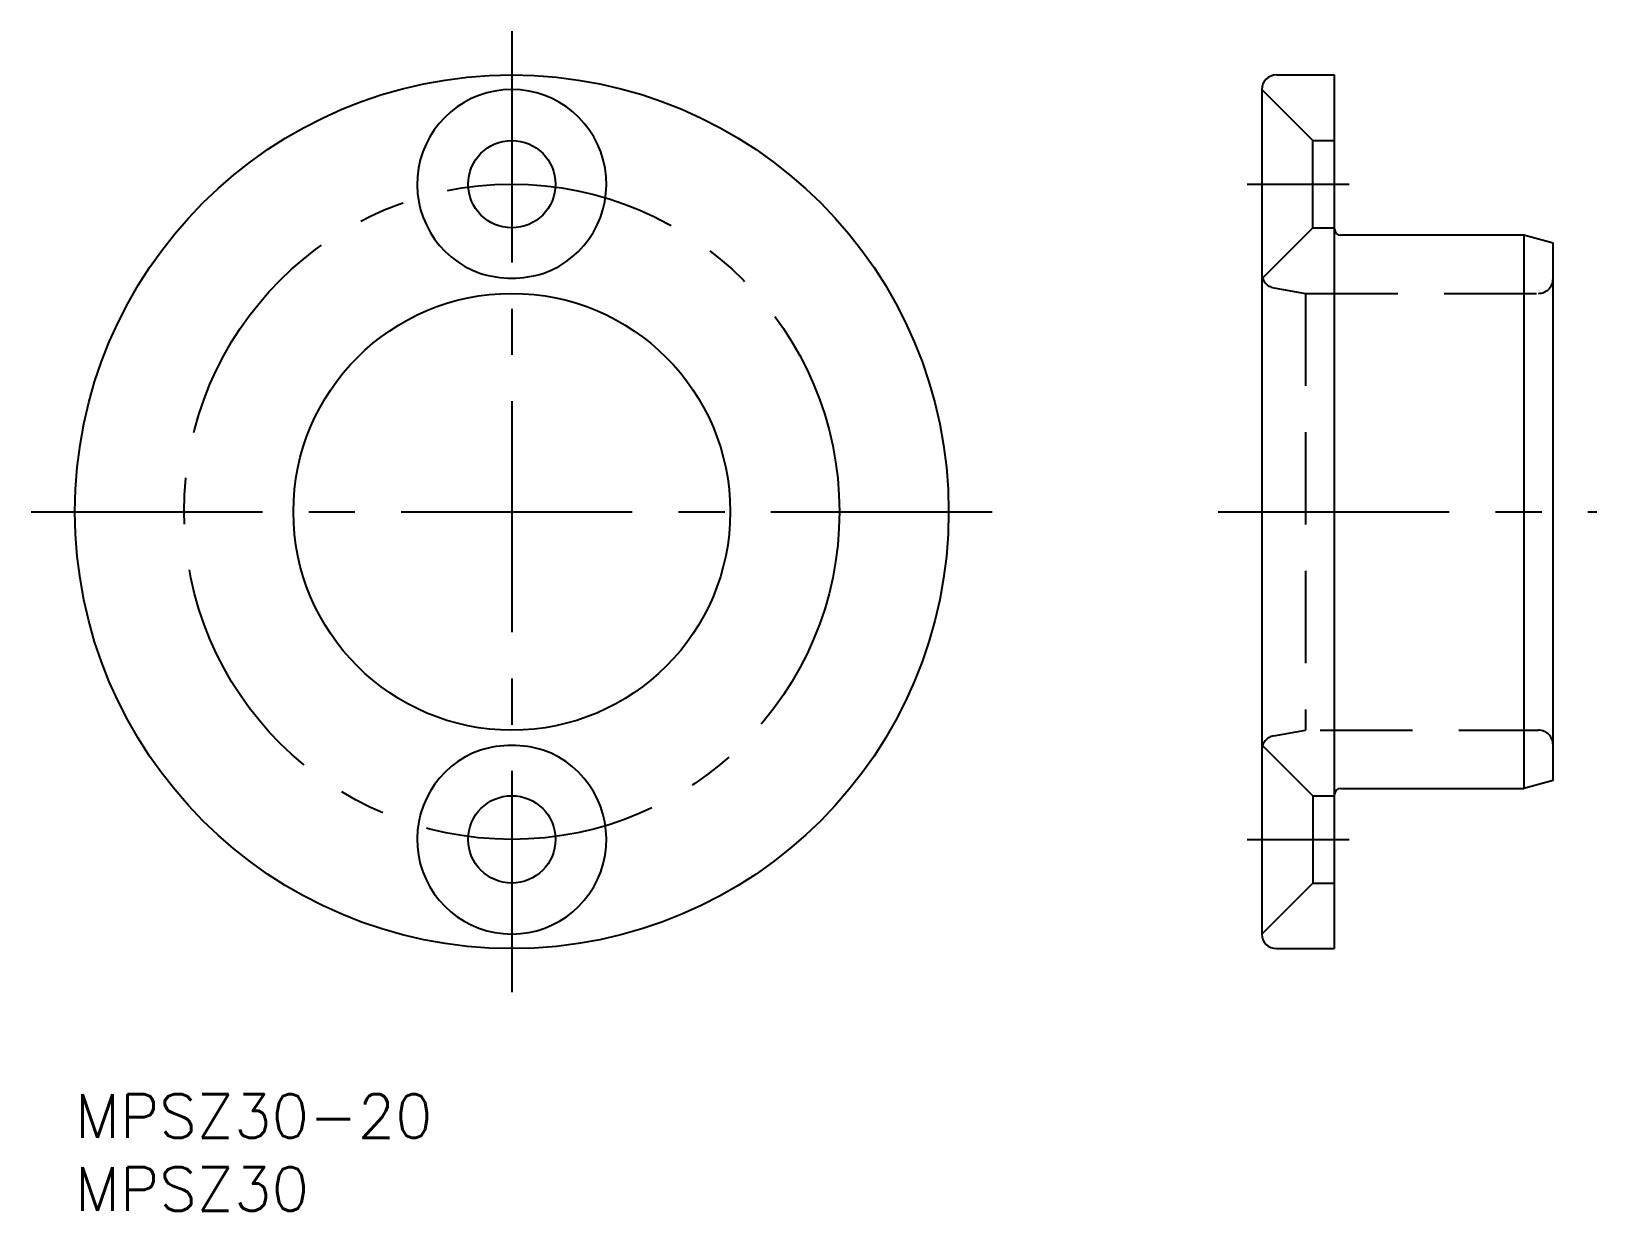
# Model space of a CAD drawing. Extents: x -3 to 105, y -8 to 73.
import ezdxf

# ---------------------------------------------------------------- set-up
doc = ezdxf.new("R2010")
doc.units = 0
doc.header["$LTSCALE"] = 0.5
doc.linetypes.add('CENTER', pattern=[50.8, 31.75, -6.35, 6.35, -6.35])
doc.linetypes.add('DASHED', pattern=[19.05, 12.7, -6.35])
for name, color, linetype in [('MSM_CENTER', 1, 'CENTER'), ('MSM_CONTINUOUS', 7, 'CONTINUOUS'), ('MSM_DASHED', 4, 'DASHED'), ('MSM_PART_NUMBER', 7, 'CONTINUOUS')]:
    doc.layers.add(name, color=color, linetype=linetype)
doc.styles.get("Standard").update_dxf_attribs({"font": 'txt.shx', "height": 3, "bigfont": 'bigfont.shx'})

# ---------------------------------------------------------------- blocks, each defined once
blk = doc.blocks.new('*U3')
at = {"layer": 'MSM_PART_NUMBER'}
blk.add_text('MPSZ30-20', height=3, dxfattribs=at).set_placement((0, -3))
blk = doc.blocks.new('*U4')
at = {"layer": 'MSM_PART_NUMBER'}
blk.add_text('MPSZ30', height=3, dxfattribs=at).set_placement((0, -8))

msp = doc.modelspace()

# ---------------------------------------------------------------- linework, layer by layer
at = {"layer": 'MSM_CENTER'}
for p, q in [((30, 73), (30, 7)), ((80.51, 62.5), (87.51, 62.5)), ((-3, 40), (63, 40)), ((78.51, 40), (104.51, 40)), ((80.51, 17.5), (87.51, 17.5))]:
    msp.add_line(p, q, dxfattribs=at)
msp.add_circle((30, 40), 22.5, dxfattribs=at)
at = {"layer": 'MSM_CONTINUOUS'}
for p, q in [((82.51, 70), (86.51, 70)), ((86.51, 10), (86.51, 70)), ((81.51, 69), (81.51, 11)), ((99.51, 59), (86.91, 59)), ((99.51, 59), (99.51, 21)), ((101.51, 58.46), (99.51, 59)), ((101.51, 21.54), (101.51, 58.46)), ((101.51, 21.54), (99.51, 21)), ((86.91, 21), (99.51, 21)), ((82.51, 10), (86.51, 10))]:
    msp.add_line(p, q, dxfattribs=at)
for centre, radius in [((30, 40), 30), ((30, 62.5), 3), ((30, 40), 15), ((30, 17.5), 3)]:
    msp.add_circle(centre, radius, dxfattribs=at)
for centre, radius, start, end in [((82.51, 69), 1, 90, 180), ((30, 62.5), 6.5, 289.3742, 250.6258), ((86.91, 59.4), 0.4, 180, 270), ((30, 63.55), 7.5, 253.2927, 286.7073), ((30, 16.45), 7.5, 73.2927, 106.7073), ((30, 17.5), 6.5, 109.3742, 70.6258), ((86.91, 20.6), 0.4, 90, 180), ((82.51, 11), 1, 180, 270)]:
    msp.add_arc(centre, radius, start, end, dxfattribs=at)
at = {"layer": 'MSM_DASHED'}
for p, q in [((81.51, 69), (85.01, 65.5)), ((85.01, 59.5), (85.01, 65.5)), ((85.01, 65.5), (86.51, 65.5)), ((81.56, 56.05), (85.01, 59.5)), ((85.01, 59.5), (86.51, 59.5)), ((82.34, 55.38), (84.51, 55)), ((84.51, 55), (84.51, 25)), ((84.51, 55), (100.51, 55)), ((82.34, 24.62), (84.51, 25)), ((85.51, 25), (100.51, 25)), ((81.56, 23.95), (85.01, 20.5)), ((85.01, 20.5), (85.01, 14.5)), ((85.01, 20.5), (86.51, 20.5)), ((81.51, 11), (85.01, 14.5)), ((85.01, 14.5), (86.51, 14.5))]:
    msp.add_line(p, q, dxfattribs=at)
for centre, start, end in [((82.51, 56.37), 180, 260), ((100.51, 56), 270, 0), ((100.51, 24), 0, 90), ((82.51, 23.63), 100, 180)]:
    msp.add_arc(centre, 1, start, end, dxfattribs=at)

# ---------------------------------------------------------------- block references
at = {"layer": 'MSM_CONTINUOUS'}
for name in ['*U3', '*U4']:
    msp.add_blockref(name, (0, 0), dxfattribs=at)

doc.saveas('drawing.dxf')
